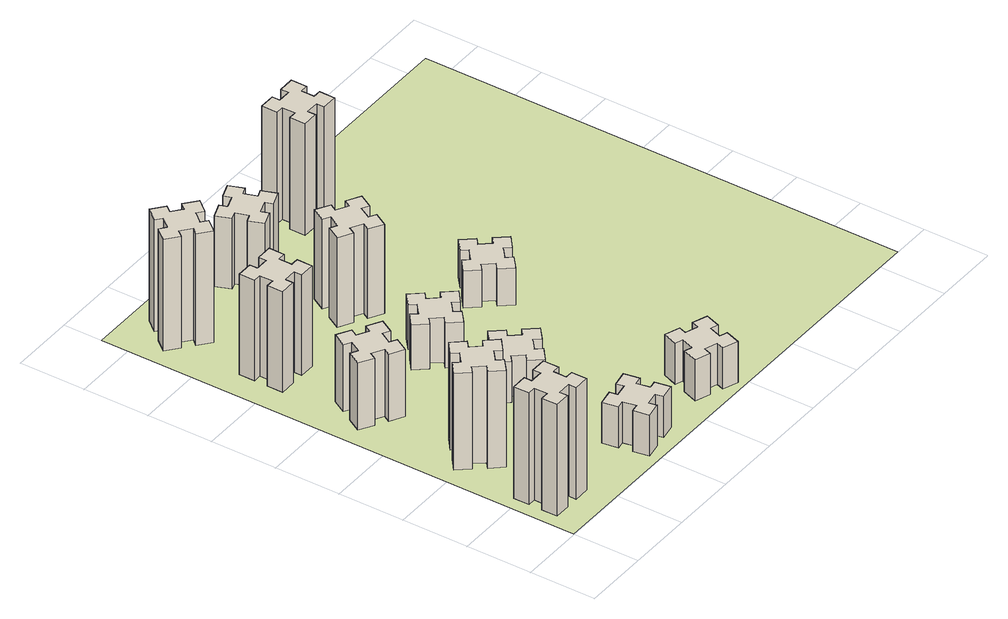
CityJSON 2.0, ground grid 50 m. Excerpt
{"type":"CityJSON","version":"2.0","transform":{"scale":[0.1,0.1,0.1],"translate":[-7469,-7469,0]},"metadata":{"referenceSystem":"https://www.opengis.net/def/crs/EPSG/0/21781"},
"CityObjects":{
"building1":{"type":"Building","attributes":{"class":"1000","function":"1000","usage":"1000","yearOfConstruction":2016,"roofType":"1000","measuredHeight":90,"storeysAboveGround":30,"storeysBelowGround":0},"geometry":[{"type":"Solid","lod":"1","boundaries":[[[[0,1,2,3,4,5,6,7,8,9,10,11,12,13,14,15,16,17,18,19]],[[17,16,20,21]],[[16,15,22,20]],[[15,14,23,22]],[[14,13,24,23]],[[13,12,25,24]],[[12,11,26,25]],[[11,10,27,26]],[[10,9,28,27]],[[9,8,29,28]],[[8,7,30,29]],[[7,6,31,30]],[[6,5,32,31]],[[5,4,33,32]],[[4,3,34,33]],[[3,2,35,34]],[[2,1,36,35]],[[1,0,37,36]],[[0,19,38,37]],[[19,18,39,38]],[[18,17,21,39]],[[24,25,26,27,28,29,30,31,32,33,34,35,36,37,38,39,21,20,22,23]]]]}]},
"building2":{"type":"Building","attributes":{"class":"1000","function":"1000","usage":"1000","yearOfConstruction":2016,"roofType":"1000","measuredHeight":78,"storeysAboveGround":30,"storeysBelowGround":0},"geometry":[{"type":"Solid","lod":"1","boundaries":[[[[40,41,42,43,44,45,46,47,48,49,50,51,52,53,54,55,56,57,58,59]],[[57,56,60,61]],[[56,55,62,60]],[[55,54,63,62]],[[54,53,64,63]],[[53,52,65,64]],[[52,51,66,65]],[[51,50,67,66]],[[50,49,68,67]],[[49,48,69,68]],[[48,47,70,69]],[[47,46,71,70]],[[46,45,72,71]],[[45,44,73,72]],[[44,43,74,73]],[[43,42,75,74]],[[42,41,76,75]],[[41,40,77,76]],[[40,59,78,77]],[[59,58,79,78]],[[58,57,61,79]],[[64,65,66,67,68,69,70,71,72,73,74,75,76,77,78,79,61,60,62,63]]]]}]},
"building3":{"type":"Building","attributes":{"class":"1000","function":"1000","usage":"1000","yearOfConstruction":2016,"roofType":"1000","measuredHeight":54,"storeysAboveGround":30,"storeysBelowGround":0},"geometry":[{"type":"Solid","lod":"1","boundaries":[[[[80,81,82,83,84,85,86,87,88,89,90,91,92,93,94,95,96,97,98,99]],[[97,96,100,101]],[[96,95,102,100]],[[95,94,103,102]],[[94,93,104,103]],[[93,92,105,104]],[[92,91,106,105]],[[91,90,107,106]],[[90,89,108,107]],[[89,88,109,108]],[[88,87,110,109]],[[87,86,111,110]],[[86,85,112,111]],[[85,84,113,112]],[[84,83,114,113]],[[83,82,115,114]],[[82,81,116,115]],[[81,80,117,116]],[[80,99,118,117]],[[99,98,119,118]],[[98,97,101,119]],[[104,105,106,107,108,109,110,111,112,113,114,115,116,117,118,119,101,100,102,103]]]]}]},
"building4":{"type":"Building","attributes":{"class":"1000","function":"1000","usage":"1000","yearOfConstruction":2016,"roofType":"1000","measuredHeight":81,"storeysAboveGround":30,"storeysBelowGround":0},"geometry":[{"type":"Solid","lod":"1","boundaries":[[[[120,121,122,123,124,125,126,127,128,129,130,131,132,133,134,135,136,137,138,139]],[[137,136,140,141]],[[136,135,142,140]],[[135,134,143,142]],[[134,133,144,143]],[[133,132,145,144]],[[132,131,146,145]],[[131,130,147,146]],[[130,129,148,147]],[[129,128,149,148]],[[128,127,150,149]],[[127,126,151,150]],[[126,125,152,151]],[[125,124,153,152]],[[124,123,154,153]],[[123,122,155,154]],[[122,121,156,155]],[[121,120,157,156]],[[120,139,158,157]],[[139,138,159,158]],[[138,137,141,159]],[[144,145,146,147,148,149,150,151,152,153,154,155,156,157,158,159,141,140,142,143]]]]}]},
"building5":{"type":"Building","attributes":{"class":"1000","function":"1000","usage":"1000","yearOfConstruction":2016,"roofType":"1000","measuredHeight":33,"storeysAboveGround":30,"storeysBelowGround":0},"geometry":[{"type":"Solid","lod":"1","boundaries":[[[[160,161,162,163,164,165,166,167,168,169,170,171,172,173,174,175,176,177,178,179]],[[177,176,180,181]],[[176,175,182,180]],[[175,174,183,182]],[[174,173,184,183]],[[173,172,185,184]],[[172,171,186,185]],[[171,170,187,186]],[[170,169,188,187]],[[169,168,189,188]],[[168,167,190,189]],[[167,166,191,190]],[[166,165,192,191]],[[165,164,193,192]],[[164,163,194,193]],[[163,162,195,194]],[[162,161,196,195]],[[161,160,197,196]],[[160,179,198,197]],[[179,178,199,198]],[[178,177,181,199]],[[184,185,186,187,188,189,190,191,192,193,194,195,196,197,198,199,181,180,182,183]]]]}]},
"building6":{"type":"Building","attributes":{"class":"1000","function":"1000","usage":"1000","yearOfConstruction":2016,"roofType":"1000","measuredHeight":90,"storeysAboveGround":30,"storeysBelowGround":0},"geometry":[{"type":"Solid","lod":"1","boundaries":[[[[200,201,202,203,204,205,206,207,208,209,210,211,212,213,214,215,216,217,218,219]],[[217,216,220,221]],[[216,215,222,220]],[[215,214,223,222]],[[214,213,224,223]],[[213,212,225,224]],[[212,211,226,225]],[[211,210,227,226]],[[210,209,228,227]],[[209,208,229,228]],[[208,207,230,229]],[[207,206,231,230]],[[206,205,232,231]],[[205,204,233,232]],[[204,203,234,233]],[[203,202,235,234]],[[202,201,236,235]],[[201,200,237,236]],[[200,219,238,237]],[[219,218,239,238]],[[218,217,221,239]],[[224,225,226,227,228,229,230,231,232,233,234,235,236,237,238,239,221,220,222,223]]]]}]},
"building7":{"type":"Building","attributes":{"class":"1000","function":"1000","usage":"1000","yearOfConstruction":2016,"roofType":"1000","measuredHeight":33,"storeysAboveGround":30,"storeysBelowGround":0},"geometry":[{"type":"Solid","lod":"1","boundaries":[[[[240,241,242,243,244,245,246,247,248,249,250,251,252,253,254,255,256,257,258,259]],[[257,256,260,261]],[[256,255,262,260]],[[255,254,263,262]],[[254,253,264,263]],[[253,252,265,264]],[[252,251,266,265]],[[251,250,267,266]],[[250,249,268,267]],[[249,248,269,268]],[[248,247,270,269]],[[247,246,271,270]],[[246,245,272,271]],[[245,244,273,272]],[[244,243,274,273]],[[243,242,275,274]],[[242,241,276,275]],[[241,240,277,276]],[[240,259,278,277]],[[259,258,279,278]],[[258,257,261,279]],[[264,265,266,267,268,269,270,271,272,273,274,275,276,277,278,279,261,260,262,263]]]]}]},
"building8":{"type":"Building","attributes":{"class":"1000","function":"1000","usage":"1000","yearOfConstruction":2016,"roofType":"1000","measuredHeight":36,"storeysAboveGround":30,"storeysBelowGround":0},"geometry":[{"type":"Solid","lod":"1","boundaries":[[[[280,281,282,283,284,285,286,287,288,289,290,291,292,293,294,295,296,297,298,299]],[[297,296,300,301]],[[296,295,302,300]],[[295,294,303,302]],[[294,293,304,303]],[[293,292,305,304]],[[292,291,306,305]],[[291,290,307,306]],[[290,289,308,307]],[[289,288,309,308]],[[288,287,310,309]],[[287,286,311,310]],[[286,285,312,311]],[[285,284,313,312]],[[284,283,314,313]],[[283,282,315,314]],[[282,281,316,315]],[[281,280,317,316]],[[280,299,318,317]],[[299,298,319,318]],[[298,297,301,319]],[[304,305,306,307,308,309,310,311,312,313,314,315,316,317,318,319,301,300,302,303]]]]}]},
"building9":{"type":"Building","attributes":{"class":"1000","function":"1000","usage":"1000","yearOfConstruction":2016,"roofType":"1000","measuredHeight":33,"storeysAboveGround":30,"storeysBelowGround":0},"geometry":[{"type":"Solid","lod":"1","boundaries":[[[[320,321,322,323,324,325,326,327,328,329,330,331,332,333,334,335,336,337,338,339]],[[337,336,340,341]],[[336,335,342,340]],[[335,334,343,342]],[[334,333,344,343]],[[333,332,345,344]],[[332,331,346,345]],[[331,330,347,346]],[[330,329,348,347]],[[329,328,349,348]],[[328,327,350,349]],[[327,326,351,350]],[[326,325,352,351]],[[325,324,353,352]],[[324,323,354,353]],[[323,322,355,354]],[[322,321,356,355]],[[321,320,357,356]],[[320,339,358,357]],[[339,338,359,358]],[[338,337,341,359]],[[344,345,346,347,348,349,350,351,352,353,354,355,356,357,358,359,341,340,342,343]]]]}]},
"building10":{"type":"Building","attributes":{"class":"1000","function":"1000","usage":"1000","yearOfConstruction":2016,"roofType":"1000","measuredHeight":72,"storeysAboveGround":30,"storeysBelowGround":0},"geometry":[{"type":"Solid","lod":"1","boundaries":[[[[360,361,362,363,364,365,366,367,368,369,370,371,372,373,374,375,376,377,378,379]],[[377,376,380,381]],[[376,375,382,380]],[[375,374,383,382]],[[374,373,384,383]],[[373,372,385,384]],[[372,371,386,385]],[[371,370,387,386]],[[370,369,388,387]],[[369,368,389,388]],[[368,367,390,389]],[[367,366,391,390]],[[366,365,392,391]],[[365,364,393,392]],[[364,363,394,393]],[[363,362,395,394]],[[362,361,396,395]],[[361,360,397,396]],[[360,379,398,397]],[[379,378,399,398]],[[378,377,381,399]],[[384,385,386,387,388,389,390,391,392,393,394,395,396,397,398,399,381,380,382,383]]]]}]},
"building11":{"type":"Building","attributes":{"class":"1000","function":"1000","usage":"1000","yearOfConstruction":2016,"roofType":"1000","measuredHeight":57,"storeysAboveGround":30,"storeysBelowGround":0},"geometry":[{"type":"Solid","lod":"1","boundaries":[[[[400,401,402,403,404,405,406,407,408,409,410,411,412,413,414,415,416,417,418,419]],[[417,416,420,421]],[[416,415,422,420]],[[415,414,423,422]],[[414,413,424,423]],[[413,412,425,424]],[[412,411,426,425]],[[411,410,427,426]],[[410,409,428,427]],[[409,408,429,428]],[[408,407,430,429]],[[407,406,431,430]],[[406,405,432,431]],[[405,404,433,432]],[[404,403,434,433]],[[403,402,435,434]],[[402,401,436,435]],[[401,400,437,436]],[[400,419,438,437]],[[419,418,439,438]],[[418,417,421,439]],[[424,425,426,427,428,429,430,431,432,433,434,435,436,437,438,439,421,420,422,423]]]]}]},
"building12":{"type":"Building","attributes":{"class":"1000","function":"1000","usage":"1000","yearOfConstruction":2016,"roofType":"1000","measuredHeight":30,"storeysAboveGround":30,"storeysBelowGround":0},"geometry":[{"type":"Solid","lod":"1","boundaries":[[[[440,441,442,443,444,445,446,447,448,449,450,451,452,453,454,455,456,457,458,459]],[[457,456,460,461]],[[456,455,462,460]],[[455,454,463,462]],[[454,453,464,463]],[[453,452,465,464]],[[452,451,466,465]],[[451,450,467,466]],[[450,449,468,467]],[[449,448,469,468]],[[448,447,470,469]],[[447,446,471,470]],[[446,445,472,471]],[[445,444,473,472]],[[444,443,474,473]],[[443,442,475,474]],[[442,441,476,475]],[[441,440,477,476]],[[440,459,478,477]],[[459,458,479,478]],[[458,457,461,479]],[[464,465,466,467,468,469,470,471,472,473,474,475,476,477,478,479,461,460,462,463]]]]}]},
"building13":{"type":"Building","attributes":{"class":"1000","function":"1000","usage":"1000","yearOfConstruction":2016,"roofType":"1000","measuredHeight":90,"storeysAboveGround":30,"storeysBelowGround":0},"geometry":[{"type":"Solid","lod":"1","boundaries":[[[[480,481,482,483,484,485,486,487,488,489,490,491,492,493,494,495,496,497,498,499]],[[497,496,500,501]],[[496,495,502,500]],[[495,494,503,502]],[[494,493,504,503]],[[493,492,505,504]],[[492,491,506,505]],[[491,490,507,506]],[[490,489,508,507]],[[489,488,509,508]],[[488,487,510,509]],[[487,486,511,510]],[[486,485,512,511]],[[485,484,513,512]],[[484,483,514,513]],[[483,482,515,514]],[[482,481,516,515]],[[481,480,517,516]],[[480,499,518,517]],[[499,498,519,518]],[[498,497,501,519]],[[504,505,506,507,508,509,510,511,512,513,514,515,516,517,518,519,501,500,502,503]]]]}]},
"landuse1":{"type":"LandUse","attributes":{"name":"plot1","function":"1010"},"geometry":[{"type":"MultiSurface","lod":"1","boundaries":[[[520,521,522,523]]]}]}
},
"vertices":[
[165,425,0],[165,325,0],[105,325,0],[105,205,0],[225,205,0],[225,265,0],[325,265,0],[325,205,0],[445,205,0],[445,325,0],[385,325,0],[385,425,0],[445,425,0],[445,545,0],[325,545,0],[325,485,0],[225,485,0],[225,545,0],[105,545,0],[105,425,0],[225,485,900],[225,545,900],[325,485,900],[325,545,900],[445,545,900],[445,425,900],[385,425,900],[385,325,900],[445,325,900],[445,205,900],[325,205,900],[325,265,900],[225,265,900],[225,205,900],[105,205,900],[105,325,900],[165,325,900],[165,425,900],[105,425,900],[105,545,900],
[408,899,0],[484,963,0],[523,917,0],[615,994,0],[538,1086,0],[492,1048,0],[427,1124,0],[473,1163,0],[396,1255,0],[304,1178,0],[343,1132,0],[266,1067,0],[228,1113,0],[136,1036,0],[213,944,0],[259,983,0],[323,906,0],[277,868,0],[354,776,0],[446,853,0],[323,906,780],[277,868,780],[259,983,780],[213,944,780],[136,1036,780],[228,1113,780],[266,1067,780],[343,1132,780],[304,1178,780],[396,1255,780],[473,1163,780],[427,1124,780],[492,1048,780],[538,1086,780],[615,994,780],[523,917,780],[484,963,780],[408,899,780],[446,853,780],[354,776,780],
[474,1926,0],[387,1976,0],[417,2028,0],[313,2088,0],[253,1984,0],[305,1954,0],[255,1867,0],[203,1897,0],[143,1793,0],[247,1733,0],[277,1785,0],[364,1735,0],[334,1683,0],[438,1623,0],[498,1727,0],[446,1757,0],[496,1844,0],[548,1814,0],[608,1918,0],[504,1978,0],[496,1844,540],[548,1814,540],[446,1757,540],[498,1727,540],[438,1623,540],[334,1683,540],[364,1735,540],[277,1785,540],[247,1733,540],[143,1793,540],[203,1897,540],[255,1867,540],[305,1954,540],[253,1984,540],[313,2088,540],[417,2028,540],[387,1976,540],[474,1926,540],[504,1978,540],[608,1918,540],
[485,2545,0],[485,2645,0],[545,2645,0],[545,2765,0],[425,2765,0],[425,2705,0],[325,2705,0],[325,2765,0],[205,2765,0],[205,2645,0],[265,2645,0],[265,2545,0],[205,2545,0],[205,2425,0],[325,2425,0],[325,2485,0],[425,2485,0],[425,2425,0],[545,2425,0],[545,2545,0],[425,2485,810],[425,2425,810],[325,2485,810],[325,2425,810],[205,2425,810],[205,2545,810],[265,2545,810],[265,2645,810],[205,2645,810],[205,2765,810],[325,2765,810],[325,2705,810],[425,2705,810],[425,2765,810],[545,2765,810],[545,2645,810],[485,2645,810],[485,2545,810],[545,2545,810],[545,2425,810],
[1085,158,0],[1184,176,0],[1194,117,0],[1312,137,0],[1291,256,0],[1232,245,0],[1215,344,0],[1274,354,0],[1253,472,0],[1135,451,0],[1145,392,0],[1047,375,0],[1037,434,0],[918,413,0],[939,295,0],[998,305,0],[1016,207,0],[957,197,0],[977,78,0],[1096,99,0],[1016,207,330],[957,197,330],[998,305,330],[939,295,330],[918,413,330],[1037,434,330],[1047,375,330],[1145,392,330],[1135,451,330],[1253,472,330],[1274,354,330],[1215,344,330],[1232,245,330],[1291,256,330],[1312,137,330],[1194,117,330],[1184,176,330],[1085,158,330],[1096,99,330],[977,78,330],
[484,3387,0],[408,3452,0],[446,3498,0],[354,3575,0],[277,3483,0],[323,3444,0],[259,3368,0],[213,3406,0],[136,3314,0],[228,3237,0],[266,3283,0],[343,3219,0],[304,3173,0],[396,3096,0],[473,3188,0],[427,3226,0],[492,3303,0],[538,3264,0],[615,3356,0],[523,3433,0],[492,3303,900],[538,3264,900],[427,3226,900],[473,3188,900],[396,3096,900],[304,3173,900],[343,3219,900],[266,3283,900],[228,3237,900],[136,3314,900],[213,3406,900],[259,3368,900],[323,3444,900],[277,3483,900],[354,3575,900],[446,3498,900],[408,3452,900],[484,3387,900],[523,3433,900],[615,3356,900],
[1083,1332,0],[1006,1267,0],[968,1313,0],[876,1236,0],[953,1144,0],[999,1183,0],[1063,1106,0],[1017,1068,0],[1094,976,0],[1186,1053,0],[1148,1099,0],[1224,1163,0],[1263,1117,0],[1355,1194,0],[1278,1286,0],[1232,1248,0],[1167,1324,0],[1213,1363,0],[1136,1455,0],[1044,1378,0],[1167,1324,330],[1213,1363,330],[1232,1248,330],[1278,1286,330],[1355,1194,330],[1263,1117,330],[1224,1163,330],[1148,1099,330],[1186,1053,330],[1094,976,330],[1017,1068,330],[1063,1106,330],[999,1183,330],[953,1144,330],[876,1236,330],[968,1313,330],[1006,1267,330],[1083,1332,330],[1044,1378,330],[1136,1455,330],
[1083,1972,0],[1006,1907,0],[968,1953,0],[876,1876,0],[953,1784,0],[999,1823,0],[1063,1746,0],[1017,1708,0],[1094,1616,0],[1186,1693,0],[1148,1739,0],[1224,1803,0],[1263,1757,0],[1355,1834,0],[1278,1926,0],[1232,1888,0],[1167,1964,0],[1213,2003,0],[1136,2095,0],[1044,2018,0],[1167,1964,360],[1213,2003,360],[1232,1888,360],[1278,1926,360],[1355,1834,360],[1263,1757,360],[1224,1803,360],[1148,1739,360],[1186,1693,360],[1094,1616,360],[1017,1708,360],[1063,1746,360],[999,1823,360],[953,1784,360],[876,1876,360],[968,1953,360],[1006,1907,360],[1083,1972,360],[1044,2018,360],[1136,2095,360],
[1769,360,0],[1735,266,0],[1679,287,0],[1637,174,0],[1750,133,0],[1771,189,0],[1865,155,0],[1844,99,0],[1957,57,0],[1998,170,0],[1942,191,0],[1976,285,0],[2032,264,0],[2073,377,0],[1960,418,0],[1940,362,0],[1846,396,0],[1867,452,0],[1754,493,0],[1713,380,0],[1846,396,330],[1867,452,330],[1940,362,330],[1960,418,330],[2073,377,330],[2032,264,330],[1976,285,330],[1942,191,330],[1998,170,330],[1957,57,330],[1844,99,330],[1865,155,330],[1771,189,330],[1750,133,330],[1637,174,330],[1679,287,330],[1735,266,330],[1769,360,330],[1713,380,330],[1754,493,330],
[1286,2497,0],[1336,2584,0],[1388,2554,0],[1448,2658,0],[1344,2718,0],[1314,2666,0],[1227,2716,0],[1257,2768,0],[1153,2828,0],[1093,2724,0],[1145,2694,0],[1095,2607,0],[1043,2637,0],[983,2533,0],[1087,2473,0],[1117,2525,0],[1204,2475,0],[1174,2423,0],[1278,2363,0],[1338,2467,0],[1204,2475,720],[1174,2423,720],[1117,2525,720],[1087,2473,720],[983,2533,720],[1043,2637,720],[1095,2607,720],[1145,2694,720],[1093,2724,720],[1153,2828,720],[1257,2768,720],[1227,2716,720],[1314,2666,720],[1344,2718,720],[1448,2658,720],[1388,2554,720],[1336,2584,720],[1286,2497,720],[1338,2467,720],[1278,2363,720],
[1125,3456,0],[1031,3422,0],[1010,3478,0],[897,3437,0],[939,3324,0],[995,3345,0],[1029,3251,0],[973,3230,0],[1014,3117,0],[1127,3159,0],[1106,3215,0],[1200,3249,0],[1220,3193,0],[1333,3234,0],[1292,3347,0],[1236,3326,0],[1202,3420,0],[1258,3440,0],[1217,3553,0],[1104,3512,0],[1202,3420,570],[1258,3440,570],[1236,3326,570],[1292,3347,570],[1333,3234,570],[1220,3193,570],[1200,3249,570],[1106,3215,570],[1127,3159,570],[1014,3117,570],[973,3230,570],[1029,3251,570],[995,3345,570],[939,3324,570],[897,3437,570],[1010,3478,570],[1031,3422,570],[1125,3456,570],[1104,3512,570],[1217,3553,570],
[1972,1988,0],[1907,2064,0],[1953,2103,0],[1876,2195,0],[1784,2118,0],[1823,2072,0],[1746,2007,0],[1708,2053,0],[1616,1976,0],[1693,1884,0],[1739,1923,0],[1803,1846,0],[1757,1808,0],[1834,1716,0],[1926,1793,0],[1888,1839,0],[1964,1903,0],[2003,1857,0],[2095,1934,0],[2018,2026,0],[1964,1903,300],[2003,1857,300],[1888,1839,300],[1926,1793,300],[1834,1716,300],[1757,1808,300],[1803,1846,300],[1739,1923,300],[1693,1884,300],[1616,1976,300],[1708,2053,300],[1746,2007,300],[1823,2072,300],[1784,2118,300],[1876,2195,300],[1953,2103,300],[1907,2064,300],[1972,1988,300],[2018,2026,300],[2095,1934,300],
[1965,3385,0],[1965,3485,0],[2025,3485,0],[2025,3605,0],[1905,3605,0],[1905,3545,0],[1805,3545,0],[1805,3605,0],[1685,3605,0],[1685,3485,0],[1745,3485,0],[1745,3385,0],[1685,3385,0],[1685,3265,0],[1805,3265,0],[1805,3325,0],[1905,3325,0],[1905,3265,0],[2025,3265,0],[2025,3385,0],[1905,3325,900],[1905,3265,900],[1805,3325,900],[1805,3265,900],[1685,3265,900],[1685,3385,900],[1745,3385,900],[1745,3485,900],[1685,3485,900],[1685,3605,900],[1805,3605,900],[1805,3545,900],[1905,3545,900],[1905,3605,900],[2025,3605,900],[2025,3485,900],[1965,3485,900],[1965,3385,900],[2025,3385,900],[2025,3265,900],
[5,3705,0],[3705,3705,0],[3705,5,0],[5,5,0]
]}
